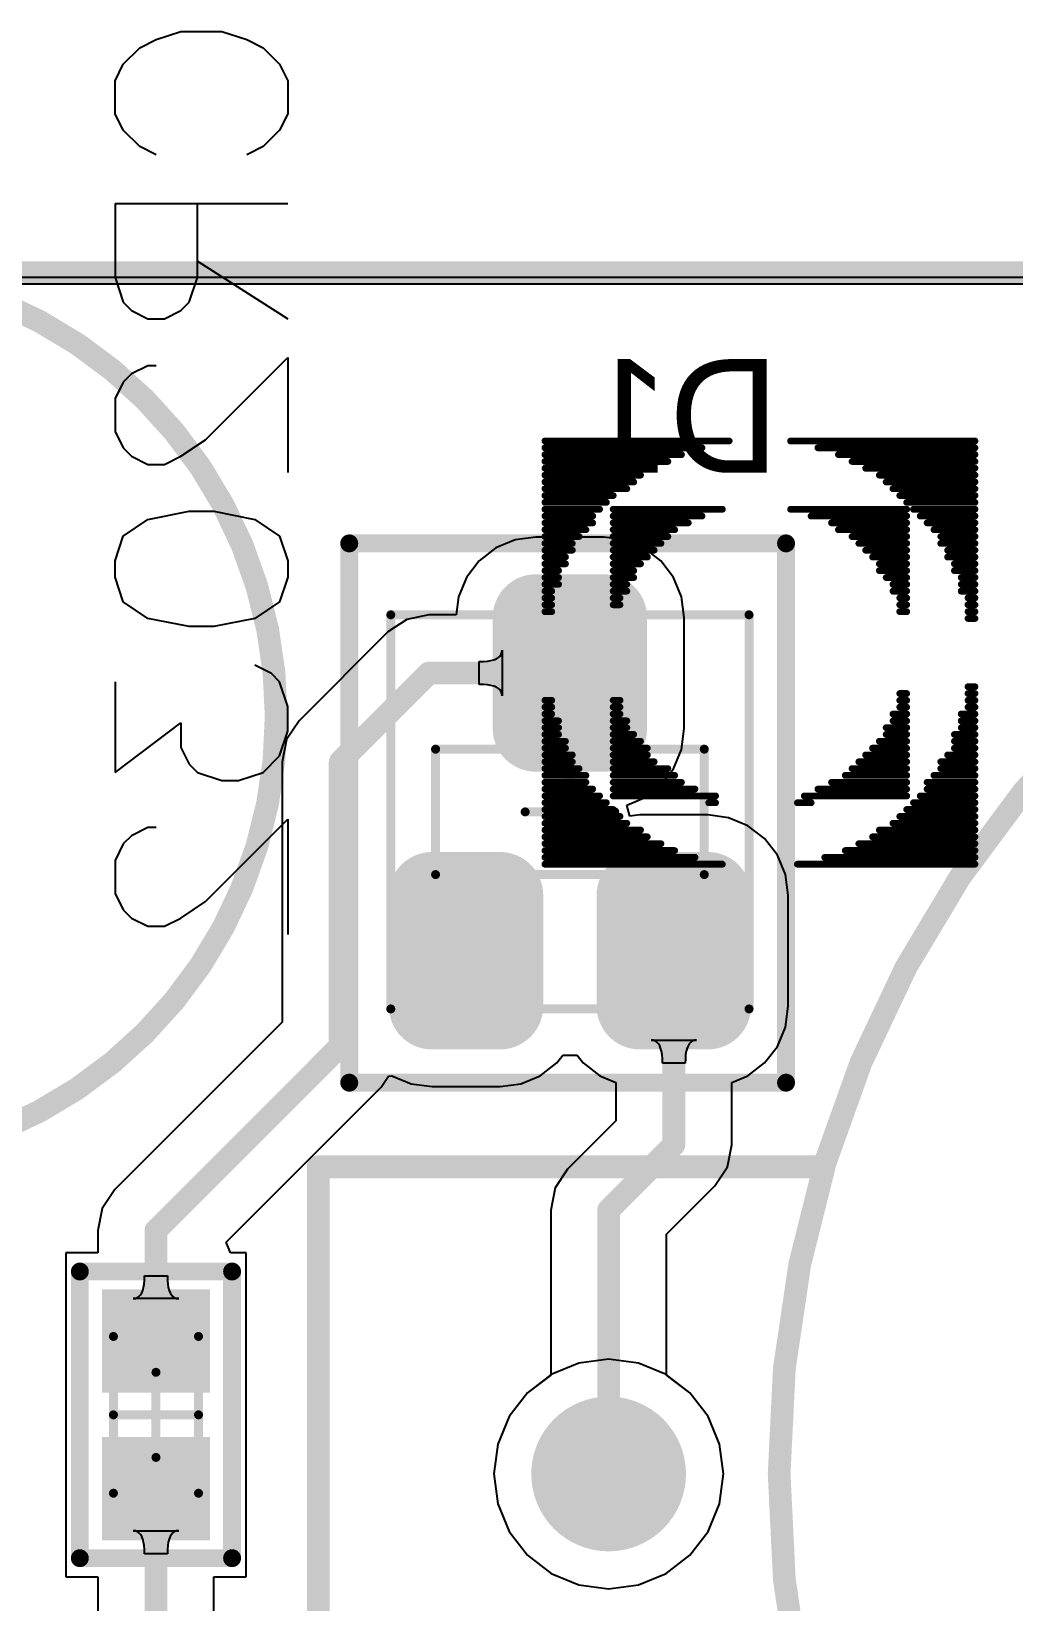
# Model space of a CAD drawing. Extents: x 8 to 204, y 9 to 177.
# Drawn here: x 21.95 to 32.92, y 42.95 to 60.48 of the extents above; entities that cross this region are included whole.
import ezdxf

# ---------------------------------------------------------------- set-up
doc = ezdxf.new("R2010")
doc.units = 0
doc.layers.get('0').update_dxf_attribs({"linetype": 'CONTINUOUS'})
for name, color, linetype in [('BOTTOMLAYER', 5, 'CONTINUOUS'), ('BOTTOMOVERLAY', 54, 'CONTINUOUS'), ('BOTTOMPASTE', 16, 'CONTINUOUS'), ('BOTTOMSOLDER', 6, 'CONTINUOUS'), ('MECHANICAL13', 56, 'CONTINUOUS'), ('MECHANICAL15', 56, 'CONTINUOUS'), ('MECHANICAL3', 76, 'CONTINUOUS'), ('MULTILAYER', 9, 'CONTINUOUS'), ('PADHOLELAYER', 156, 'CONTINUOUS'), ('TOPLAYER', 1, 'CONTINUOUS'), ('TOPOVERLAY', 2, 'CONTINUOUS'), ('TOPSOLDER', 216, 'CONTINUOUS')]:
    doc.layers.add(name, color=color, linetype=linetype)

# ---------------------------------------------------------------- blocks, each defined once
blk = doc.blocks.new('S____________________SB19_')
at = {"layer": 'BOTTOMLAYER', "const_width": 0.762}
blk.add_lwpolyline([(-0.381, 0, 1), (0.381, 0, 1)], format="xyb", close=True, dxfattribs=at)
at = {"layer": 'BOTTOMOVERLAY'}
for p, q in [((6.481, 5.511), (6.297, 5.419)), ((6.849, 5.511), (6.481, 5.511)), ((7.033, 5.419), (6.849, 5.511)), ((8.843, 5.511), (7.832, 5.511)), ((7.832, 5.511), (8.384, 4.776)), ((9.735, 5.419), (10.01, 5.511)), ((10.01, 5.511), (10.194, 5.511)), ((10.194, 5.511), (10.47, 5.419)), ((11.637, 5.511), (11.453, 5.419)), ((12.005, 5.511), (11.637, 5.511)), ((12.188, 5.419), (12.005, 5.511)), ((13.356, 5.511), (13.08, 5.419)), ((14.183, 5.511), (13.356, 5.511)), ((14.183, 5.511), (14.183, 3.581)), ((15.001, 5.419), (15.185, 5.511)), ((15.185, 5.511), (15.552, 5.511)), ((15.552, 5.511), (15.736, 5.419)), ((6.206, 5.328), (6.114, 5.144)), ((6.297, 5.419), (6.206, 5.328)), ((7.125, 5.328), (7.033, 5.419)), ((7.216, 5.144), (7.125, 5.328)), ((9.551, 5.144), (9.735, 5.419)), ((10.47, 5.419), (10.654, 5.144)), ((11.361, 5.328), (11.269, 5.144)), ((11.453, 5.419), (11.361, 5.328)), ((12.28, 5.328), (12.188, 5.419)), ((12.372, 5.144), (12.28, 5.328)), ((12.988, 5.328), (12.896, 5.144)), ((13.08, 5.419), (12.988, 5.328)), ((14.817, 5.236), (15.001, 5.419)), ((15.736, 5.419), (15.92, 5.236)), ((6.114, 5.144), (6.114, 4.96)), ((7.216, 5.052), (7.216, 5.144)), ((9.459, 4.684), (9.551, 5.144)), ((10.654, 5.144), (10.746, 4.684)), ((11.269, 5.144), (11.269, 4.96)), ((12.372, 5.052), (12.372, 5.144)), ((12.896, 5.144), (12.896, 4.96)), ((14.725, 5.052), (14.817, 5.236)), ((15.92, 5.236), (16.012, 5.052)), ((6.114, 4.96), (6.206, 4.776)), ((11.269, 4.96), (11.361, 4.776)), ((12.896, 4.96), (12.988, 4.776)), ((16.012, 5.052), (16.104, 4.776)), ((6.206, 4.776), (6.389, 4.5)), ((8.108, 4.776), (7.924, 4.684)), ((8.384, 4.776), (8.108, 4.776)), ((11.361, 4.776), (11.545, 4.5)), ((12.988, 4.776), (13.08, 4.684)), ((16.104, 4.776), (16.104, 4.317)), ((7.832, 4.592), (7.74, 4.317)), ((7.924, 4.684), (7.832, 4.592)), ((9.459, 4.409), (9.459, 4.684)), ((10.746, 4.684), (10.746, 4.409)), ((13.539, 4.592), (12.896, 3.581)), ((13.08, 4.684), (13.356, 4.592)), ((13.356, 4.592), (14.183, 4.592)), ((6.389, 4.5), (7.308, 3.581)), ((9.551, 3.949), (9.459, 4.409)), ((10.746, 4.409), (10.654, 3.949)), ((11.545, 4.5), (12.464, 3.581)), ((7.74, 4.317), (7.74, 4.133)), ((16.104, 4.317), (16.012, 4.041)), ((7.74, 4.133), (7.832, 3.857)), ((14.817, 3.857), (14.725, 4.041)), ((16.012, 4.041), (15.92, 3.857)), ((7.832, 3.857), (8.016, 3.673)), ((8.935, 3.765), (9.027, 3.949)), ((9.735, 3.673), (9.551, 3.949)), ((10.654, 3.949), (10.47, 3.673)), ((15.001, 3.673), (14.817, 3.857)), ((15.92, 3.857), (15.736, 3.673)), ((8.843, 3.673), (8.935, 3.765)), ((7.308, 3.581), (6.022, 3.581)), ((8.016, 3.673), (8.292, 3.581)), ((8.292, 3.581), (8.567, 3.581)), ((8.567, 3.581), (8.843, 3.673)), ((10.01, 3.581), (9.735, 3.673)), ((10.194, 3.581), (10.01, 3.581)), ((10.47, 3.673), (10.194, 3.581)), ((12.464, 3.581), (11.178, 3.581)), ((15.185, 3.581), (15.001, 3.673)), ((15.552, 3.581), (15.185, 3.581)), ((15.736, 3.673), (15.552, 3.581))]:
    blk.add_line(p, q, dxfattribs=at)
at = {"layer": 'BOTTOMOVERLAY', "const_width": 0.254}
for points in [[(-3.429, 3.241), (0, 3.241)], [(0, 3.241), (3.429, 3.241)], [(3.429, 3.241), (3.429, -2.347)]]:
    blk.add_lwpolyline(points, dxfattribs=at)
at = {"layer": 'BOTTOMOVERLAY'}
for points, const_width in [([(-0.064, 3.241, 1), (0.064, 3.241, 1)], 0.127), ([(-0.064, 3.241, 1), (0.064, 3.241, 1)], 0.127), ([(3.365, 3.241, 1), (3.493, 3.241, 1)], 0.127), ([(3.365, 3.241, 1), (3.493, 3.241, 1)], 0.127), ([(12, -13.904, 1), (-12, -13.904, 1)], 0.254), ([(3.365, -2.347, 1), (3.493, -2.347, 1)], 0.127)]:
    blk.add_lwpolyline(points, format="xyb", close=True, dxfattribs=dict(at, const_width=const_width))
at = {"layer": 'BOTTOMSOLDER', "const_width": 0.864}
blk.add_lwpolyline([(-0.432, 0, 1), (0.432, 0, 1)], format="xyb", close=True, dxfattribs=at)
at = {"layer": 'MULTILAYER', "const_width": 0.762}
blk.add_lwpolyline([(-0.381, 0, 1), (0.381, 0, 1)], format="xyb", close=True, dxfattribs=at)
at = {"layer": 'PADHOLELAYER', "const_width": 0.546}
blk.add_lwpolyline([(-0.273, 0, 1), (0.273, 0, 1)], format="xyb", close=True, dxfattribs=at)
at = {"layer": 'TOPLAYER', "const_width": 0.762}
blk.add_lwpolyline([(-0.381, 0, 1), (0.381, 0, 1)], format="xyb", close=True, dxfattribs=at)
at = {"layer": 'TOPSOLDER', "const_width": 0.864}
blk.add_lwpolyline([(-0.432, 0, 1), (0.432, 0, 1)], format="xyb", close=True, dxfattribs=at)
blk = doc.blocks.new('______3_117')
at = {"layer": 'BOTTOMLAYER', "const_width": 0.762}
blk.add_lwpolyline([(-0.381, 0, 1), (0.381, 0, 1)], format="xyb", close=True, dxfattribs=at)
at = {"layer": 'BOTTOMSOLDER', "const_width": 0.864}
blk.add_lwpolyline([(-0.432, 0, 1), (0.432, 0, 1)], format="xyb", close=True, dxfattribs=at)
at = {"layer": 'MULTILAYER', "const_width": 0.762}
blk.add_lwpolyline([(-0.381, 0, 1), (0.381, 0, 1)], format="xyb", close=True, dxfattribs=at)
at = {"layer": 'PADHOLELAYER', "const_width": 1.5}
blk.add_lwpolyline([(-0.75, 0, 1), (0.75, 0, 1)], format="xyb", close=True, dxfattribs=at)
at = {"layer": 'TOPLAYER', "const_width": 0.762}
blk.add_lwpolyline([(-0.381, 0, 1), (0.381, 0, 1)], format="xyb", close=True, dxfattribs=at)
at = {"layer": 'TOPOVERLAY'}
for points, const_width in [([(5, 0, 1), (-5, 0, 1)], 0.254), ([(-5.064, 0, 1), (-4.937, 0, 1)], 0.127), ([(4.937, 0, 1), (5.064, 0, 1)], 0.127)]:
    blk.add_lwpolyline(points, format="xyb", close=True, dxfattribs=dict(at, const_width=const_width))
at = {"layer": 'TOPSOLDER', "const_width": 0.864}
blk.add_lwpolyline([(-0.432, 0, 1), (0.432, 0, 1)], format="xyb", close=True, dxfattribs=at)
blk = doc.blocks.new('SOT23_3N___BAT54FAIRCHILD_')
at = {"layer": 'BOTTOMLAYER', "const_width": 0.38}
for points in [[(-2.36, 1.54, 1), (-1.98, 1.54, 1)], [(-1.12, 1.54, 1), (-0.74, 1.54, 1)], [(-2.36, 0.78, 1), (-1.98, 0.78, 1)], [(-1.12, 0.78, 1), (-0.74, 0.78, 1)], [(0.74, 0.38, 1), (1.12, 0.38, 1)], [(1.98, 0.38, 1), (2.36, 0.38, 1)], [(0.74, -0.38, 1), (1.12, -0.38, 1)], [(1.98, -0.38, 1), (2.36, -0.38, 1)], [(-2.36, -0.78, 1), (-1.98, -0.78, 1)], [(-1.12, -0.78, 1), (-0.74, -0.78, 1)], [(-2.36, -1.54, 1), (-1.98, -1.54, 1)], [(-1.12, -1.54, 1), (-0.74, -1.54, 1)]]:
    blk.add_lwpolyline(points, format="xyb", close=True, dxfattribs=at)
at = {"layer": 'BOTTOMLAYER'}
for points in [[(-2.17, 1.92), (-2.17, 0.4), (-0.93, 1.92), (-0.93, 0.4)], [(-2.55, 1.54), (-2.55, 0.78), (-0.55, 1.54), (-0.55, 0.78)], [(0.93, 0.76), (0.93, -0.76), (2.17, 0.76), (2.17, -0.76)], [(0.55, 0.38), (0.55, -0.38), (2.55, 0.38), (2.55, -0.38)], [(-2.17, -0.4), (-2.17, -1.92), (-0.93, -0.4), (-0.93, -1.92)], [(-2.55, -0.78), (-2.55, -1.54), (-0.55, -0.78), (-0.55, -1.54)]]:
    blk.add_solid(points, dxfattribs=at)
at = {"layer": 'BOTTOMOVERLAY', "const_width": 0.2}
for points in [[(-3.023, 2.464), (-3.023, -2.413)], [(-3.023, 2.464), (2.997, 2.464)], [(2.997, 2.464), (2.997, -2.413)], [(-3.023, -2.413), (2.997, -2.413)]]:
    blk.add_lwpolyline(points, dxfattribs=at)
at = {"layer": 'BOTTOMOVERLAY', "const_width": 0.1}
for points in [[(-3.073, 2.464, 1), (-2.973, 2.464, 1)], [(-3.073, 2.464, 1), (-2.973, 2.464, 1)], [(2.947, 2.464, 1), (3.047, 2.464, 1)], [(2.947, 2.464, 1), (3.047, 2.464, 1)], [(-3.073, -2.413, 1), (-2.973, -2.413, 1)], [(-3.073, -2.413, 1), (-2.973, -2.413, 1)], [(2.947, -2.413, 1), (3.047, -2.413, 1)], [(2.947, -2.413, 1), (3.047, -2.413, 1)]]:
    blk.add_lwpolyline(points, format="xyb", close=True, dxfattribs=at)
at = {"layer": 'BOTTOMPASTE', "const_width": 0.38}
for points in [[(-2.36, 1.54, 1), (-1.98, 1.54, 1)], [(-1.12, 1.54, 1), (-0.74, 1.54, 1)], [(-2.36, 0.78, 1), (-1.98, 0.78, 1)], [(-1.12, 0.78, 1), (-0.74, 0.78, 1)], [(0.74, 0.38, 1), (1.12, 0.38, 1)], [(1.98, 0.38, 1), (2.36, 0.38, 1)], [(0.74, -0.38, 1), (1.12, -0.38, 1)], [(1.98, -0.38, 1), (2.36, -0.38, 1)], [(-2.36, -0.78, 1), (-1.98, -0.78, 1)], [(-1.12, -0.78, 1), (-0.74, -0.78, 1)], [(-2.36, -1.54, 1), (-1.98, -1.54, 1)], [(-1.12, -1.54, 1), (-0.74, -1.54, 1)]]:
    blk.add_lwpolyline(points, format="xyb", close=True, dxfattribs=at)
at = {"layer": 'BOTTOMPASTE'}
for points in [[(-2.17, 1.92), (-2.17, 0.4), (-0.93, 1.92), (-0.93, 0.4)], [(-2.55, 1.54), (-2.55, 0.78), (-0.55, 1.54), (-0.55, 0.78)], [(0.93, 0.76), (0.93, -0.76), (2.17, 0.76), (2.17, -0.76)], [(0.55, 0.38), (0.55, -0.38), (2.55, 0.38), (2.55, -0.38)], [(-2.17, -0.4), (-2.17, -1.92), (-0.93, -0.4), (-0.93, -1.92)], [(-2.55, -0.78), (-2.55, -1.54), (-0.55, -0.78), (-0.55, -1.54)]]:
    blk.add_solid(points, dxfattribs=at)
at = {"layer": 'BOTTOMSOLDER', "const_width": 0.482}
for points in [[(-2.411, 1.54, 1), (-1.929, 1.54, 1)], [(-1.171, 1.54, 1), (-0.689, 1.54, 1)], [(-2.411, 0.78, 1), (-1.929, 0.78, 1)], [(-1.171, 0.78, 1), (-0.689, 0.78, 1)], [(0.689, 0.38, 1), (1.171, 0.38, 1)], [(1.929, 0.38, 1), (2.411, 0.38, 1)], [(0.689, -0.38, 1), (1.171, -0.38, 1)], [(1.929, -0.38, 1), (2.411, -0.38, 1)], [(-2.411, -0.78, 1), (-1.929, -0.78, 1)], [(-1.171, -0.78, 1), (-0.689, -0.78, 1)], [(-2.411, -1.54, 1), (-1.929, -1.54, 1)], [(-1.171, -1.54, 1), (-0.689, -1.54, 1)]]:
    blk.add_lwpolyline(points, format="xyb", close=True, dxfattribs=at)
at = {"layer": 'BOTTOMSOLDER'}
for points in [[(-2.17, 2.022), (-2.17, 0.298), (-0.93, 2.022), (-0.93, 0.298)], [(-2.652, 1.54), (-2.652, 0.78), (-0.448, 1.54), (-0.448, 0.78)], [(0.93, 0.862), (0.93, -0.862), (2.17, 0.862), (2.17, -0.862)], [(0.448, 0.38), (0.448, -0.38), (2.652, 0.38), (2.652, -0.38)], [(-2.17, -0.298), (-2.17, -2.022), (-0.93, -0.298), (-0.93, -2.022)], [(-2.652, -0.78), (-2.652, -1.54), (-0.448, -0.78), (-0.448, -1.54)]]:
    blk.add_solid(points, dxfattribs=at)
at = {"layer": 'MECHANICAL13', "const_width": 0.1}
for points in [[(-0.7, 1.5), (-0.7, -1.5)], [(-0.7, 1.5), (0.7, 1.5)], [(0.7, 1.5), (0.7, -1.5)], [(-0.7, -1.5), (0.7, -1.5)]]:
    blk.add_lwpolyline(points, dxfattribs=at)
at = {"layer": 'MECHANICAL13', "const_width": 0.05}
for points in [[(-0.725, 1.5, 1), (-0.675, 1.5, 1)], [(-0.725, 1.5, 1), (-0.675, 1.5, 1)], [(0.675, 1.5, 1), (0.725, 1.5, 1)], [(0.675, 1.5, 1), (0.725, 1.5, 1)], [(-0.725, -1.5, 1), (-0.675, -1.5, 1)], [(-0.725, -1.5, 1), (-0.675, -1.5, 1)], [(0.675, -1.5, 1), (0.725, -1.5, 1)], [(0.675, -1.5, 1), (0.725, -1.5, 1)]]:
    blk.add_lwpolyline(points, format="xyb", close=True, dxfattribs=at)
at = {"layer": 'MECHANICAL15', "const_width": 0.1}
for points in [[(-2.2, 2), (-2.2, -2)], [(-2.2, 2), (2.2, 2)], [(2.2, 2), (2.2, -2)], [(0, 0.5), (0, -0.5)], [(-0.5, 0), (0.5, 0)], [(-2.2, -2), (2.2, -2)]]:
    blk.add_lwpolyline(points, dxfattribs=at)
at = {"layer": 'MECHANICAL15', "const_width": 0.05}
for points in [[(-2.225, 2, 1), (-2.175, 2, 1)], [(-2.225, 2, 1), (-2.175, 2, 1)], [(2.175, 2, 1), (2.225, 2, 1)], [(2.175, 2, 1), (2.225, 2, 1)], [(-0.025, 0.5, 1), (0.025, 0.5, 1)], [(-0.525, 0, 1), (-0.475, 0, 1)], [(0.475, 0, 1), (0.525, 0, 1)], [(-0.025, -0.5, 1), (0.025, -0.5, 1)], [(-2.225, -2, 1), (-2.175, -2, 1)], [(-2.225, -2, 1), (-2.175, -2, 1)], [(2.175, -2, 1), (2.225, -2, 1)], [(2.175, -2, 1), (2.225, -2, 1)]]:
    blk.add_lwpolyline(points, format="xyb", close=True, dxfattribs=at)
blk = doc.blocks.new('0603___MONTAGEM_M_QUINA_00')
at = {"layer": 'BOTTOMLAYER'}
for points in [[(-1.3, 0.5), (-1.3, -0.5), (-0.35, 0.5), (-0.35, -0.5)], [(0.35, 0.5), (0.35, -0.5), (1.3, 0.5), (1.3, -0.5)]]:
    blk.add_solid(points, dxfattribs=at)
at = {"layer": 'BOTTOMOVERLAY', "const_width": 0.2}
for points in [[(-1.6, -0.85), (-1.6, 0.85)], [(1.6, 0.85), (-1.6, 0.85)], [(1.6, -0.85), (1.6, 0.85)], [(1.6, -0.85), (-1.6, -0.85)]]:
    blk.add_lwpolyline(points, dxfattribs=at)
at = {"layer": 'BOTTOMOVERLAY', "const_width": 0.1}
for points in [[(-1.65, 0.85, 1), (-1.55, 0.85, 1)], [(-1.65, 0.85, 1), (-1.55, 0.85, 1)], [(1.55, 0.85, 1), (1.65, 0.85, 1)], [(1.55, 0.85, 1), (1.65, 0.85, 1)], [(-1.65, -0.85, 1), (-1.55, -0.85, 1)], [(-1.65, -0.85, 1), (-1.55, -0.85, 1)], [(1.55, -0.85, 1), (1.65, -0.85, 1)], [(1.55, -0.85, 1), (1.65, -0.85, 1)]]:
    blk.add_lwpolyline(points, format="xyb", close=True, dxfattribs=at)
at = {"layer": 'BOTTOMPASTE'}
for points in [[(-1.3, 0.5), (-1.3, -0.5), (-0.35, 0.5), (-0.35, -0.5)], [(0.35, 0.5), (0.35, -0.5), (1.3, 0.5), (1.3, -0.5)]]:
    blk.add_solid(points, dxfattribs=at)
at = {"layer": 'BOTTOMSOLDER'}
for points in [[(-1.402, 0.602), (-1.402, -0.602), (-0.248, 0.602), (-0.248, -0.602)], [(0.248, 0.602), (0.248, -0.602), (1.402, 0.602), (1.402, -0.602)]]:
    blk.add_solid(points, dxfattribs=at)
at = {"layer": 'MECHANICAL13', "const_width": 0.1}
for points in [[(-0.875, -0.475), (-0.875, 0.475)], [(0.875, 0.475), (-0.875, 0.475)], [(0.875, -0.475), (0.875, 0.475)], [(0.875, -0.475), (-0.875, -0.475)]]:
    blk.add_lwpolyline(points, dxfattribs=at)
at = {"layer": 'MECHANICAL13', "const_width": 0.05}
for points in [[(-0.9, 0.475, 1), (-0.85, 0.475, 1)], [(-0.9, 0.475, 1), (-0.85, 0.475, 1)], [(0.85, 0.475, 1), (0.9, 0.475, 1)], [(0.85, 0.475, 1), (0.9, 0.475, 1)], [(-0.9, -0.475, 1), (-0.85, -0.475, 1)], [(-0.9, -0.475, 1), (-0.85, -0.475, 1)], [(0.85, -0.475, 1), (0.9, -0.475, 1)], [(0.85, -0.475, 1), (0.9, -0.475, 1)]]:
    blk.add_lwpolyline(points, format="xyb", close=True, dxfattribs=at)
at = {"layer": 'MECHANICAL15', "const_width": 0.1}
for points in [[(-1.575, -0.85), (-1.575, 0.85)], [(1.575, 0.85), (-1.575, 0.85)], [(1.575, -0.85), (1.575, 0.85)], [(0, -0.475), (0, 0.475)], [(0.475, 0), (-0.475, 0)], [(1.575, -0.85), (-1.575, -0.85)]]:
    blk.add_lwpolyline(points, dxfattribs=at)
at = {"layer": 'MECHANICAL15', "const_width": 0.05}
for points in [[(-1.6, 0.85, 1), (-1.55, 0.85, 1)], [(-1.6, 0.85, 1), (-1.55, 0.85, 1)], [(1.55, 0.85, 1), (1.6, 0.85, 1)], [(1.55, 0.85, 1), (1.6, 0.85, 1)], [(-0.025, 0.475, 1), (0.025, 0.475, 1)], [(-0.5, 0, 1), (-0.45, 0, 1)], [(0.45, 0, 1), (0.5, 0, 1)], [(-0.025, -0.475, 1), (0.025, -0.475, 1)], [(-1.6, -0.85, 1), (-1.55, -0.85, 1)], [(-1.6, -0.85, 1), (-1.55, -0.85, 1)], [(1.55, -0.85, 1), (1.6, -0.85, 1)], [(1.55, -0.85, 1), (1.6, -0.85, 1)]]:
    blk.add_lwpolyline(points, format="xyb", close=True, dxfattribs=at)

msp = doc.modelspace()

# ---------------------------------------------------------------- linework, layer by layer
at = {"layer": 'BOTTOMLAYER'}
for p, q in [((14.605, 57.658), (190.373, 57.658)), ((27.138, 54.711), (26.952, 54.569)), ((27.354, 54.8), (27.138, 54.711)), ((27.585, 54.831), (27.354, 54.8)), ((28.345, 54.831), (27.585, 54.831)), ((28.577, 54.8), (28.345, 54.831)), ((28.793, 54.711), (28.577, 54.8)), ((28.979, 54.569), (28.793, 54.711)), ((26.952, 54.569), (26.81, 54.383)), ((29.121, 54.383), (28.979, 54.569)), ((26.81, 54.383), (26.72, 54.167)), ((29.211, 54.167), (29.121, 54.383)), ((26.72, 54.167), (26.693, 53.963)), ((29.241, 53.935), (29.211, 54.167)), ((26.143, 53.913), (25.933, 53.773)), ((26.391, 53.963), (26.143, 53.913)), ((26.693, 53.963), (26.391, 53.963)), ((29.241, 52.695), (29.241, 53.935)), ((25.933, 53.773), (24.942, 52.782)), ((27.082, 53.454), (27.116, 53.463)), ((27.116, 53.463), (27.144, 53.474)), ((27.144, 53.474), (27.167, 53.488)), ((27.167, 53.488), (27.185, 53.504)), ((27.185, 53.504), (27.198, 53.523)), ((27.198, 53.523), (27.206, 53.545)), ((27.206, 53.545), (27.208, 53.569)), ((27.208, 53.569), (27.208, 53.061)), ((26.951, 53.442), (27, 53.443)), ((26.951, 53.188), (26.951, 53.442)), ((27, 53.443), (27.044, 53.447)), ((27.044, 53.447), (27.082, 53.454)), ((27, 53.187), (26.951, 53.188)), ((27.044, 53.183), (27, 53.187)), ((27.082, 53.177), (27.044, 53.183)), ((27.116, 53.168), (27.082, 53.177)), ((27.144, 53.156), (27.116, 53.168)), ((27.167, 53.142), (27.144, 53.156)), ((27.185, 53.126), (27.167, 53.142)), ((27.198, 53.107), (27.185, 53.126)), ((27.206, 53.085), (27.198, 53.107)), ((27.208, 53.061), (27.206, 53.085)), ((24.942, 52.782), (24.802, 52.572)), ((29.211, 52.463), (29.241, 52.695)), ((24.802, 52.572), (24.753, 52.324)), ((29.121, 52.247), (29.211, 52.463)), ((24.753, 52.324), (24.753, 49.417)), ((28.979, 52.062), (29.121, 52.247)), ((28.793, 51.92), (28.979, 52.062)), ((28.601, 51.84), (28.793, 51.92)), ((28.634, 51.716), (28.601, 51.84)), ((28.745, 51.731), (28.634, 51.716)), ((29.505, 51.731), (28.745, 51.731)), ((29.737, 51.7), (29.505, 51.731)), ((29.953, 51.611), (29.737, 51.7)), ((30.139, 51.469), (29.953, 51.611)), ((30.281, 51.283), (30.139, 51.469)), ((30.371, 51.067), (30.281, 51.283)), ((30.401, 50.835), (30.371, 51.067)), ((30.401, 49.595), (30.401, 50.835)), ((30.371, 49.363), (30.401, 49.595)), ((24.753, 49.417), (22.885, 47.549)), ((30.281, 49.147), (30.371, 49.363)), ((28.896, 49.215), (28.871, 49.218)), ((28.871, 49.218), (29.379, 49.218)), ((28.917, 49.208), (28.896, 49.215)), ((28.936, 49.195), (28.917, 49.208)), ((28.953, 49.177), (28.936, 49.195)), ((28.967, 49.154), (28.953, 49.177)), ((28.978, 49.126), (28.967, 49.154)), ((28.987, 49.092), (28.978, 49.126)), ((28.993, 49.054), (28.987, 49.092)), ((29.264, 49.092), (29.257, 49.054)), ((29.273, 49.126), (29.264, 49.092)), ((29.284, 49.154), (29.273, 49.126)), ((29.298, 49.177), (29.284, 49.154)), ((29.315, 49.195), (29.298, 49.177)), ((29.334, 49.208), (29.315, 49.195)), ((29.355, 49.215), (29.334, 49.208)), ((29.379, 49.218), (29.355, 49.215)), ((30.139, 48.962), (30.281, 49.147)), ((27.633, 48.82), (27.819, 48.962)), ((27.819, 48.962), (27.885, 49.049)), ((27.885, 49.049), (28.045, 49.049)), ((28.045, 49.049), (28.112, 48.962)), ((28.112, 48.962), (28.298, 48.82)), ((28.997, 49.01), (28.993, 49.054)), ((28.998, 48.961), (28.997, 49.01)), ((29.252, 48.961), (28.998, 48.961)), ((29.254, 49.01), (29.252, 48.961)), ((29.257, 49.054), (29.254, 49.01)), ((29.953, 48.82), (30.139, 48.962)), ((25.858, 48.691), (25.939, 48.813)), ((25.939, 48.813), (25.978, 48.82)), ((25.978, 48.82), (26.194, 48.73)), ((26.194, 48.73), (26.425, 48.7)), ((27.185, 48.7), (27.417, 48.73)), ((27.417, 48.73), (27.633, 48.82)), ((28.298, 48.82), (28.478, 48.745)), ((28.478, 48.745), (28.478, 48.317)), ((29.773, 48.745), (29.953, 48.82)), ((29.773, 48.048), (29.773, 48.745)), ((24.126, 46.96), (25.858, 48.691)), ((26.425, 48.7), (27.185, 48.7)), ((28.478, 48.317), (27.939, 47.778)), ((29.724, 47.801), (29.773, 48.048)), ((27.939, 47.778), (27.799, 47.568)), ((29.583, 47.591), (29.724, 47.801)), ((22.885, 47.549), (22.744, 47.339)), ((27.799, 47.568), (27.75, 47.32)), ((29.045, 47.052), (29.583, 47.591)), ((22.744, 47.339), (22.695, 47.092)), ((27.75, 47.32), (27.75, 45.478)), ((22.695, 47.092), (22.695, 46.842)), ((29.045, 45.478), (29.045, 47.052)), ((22.695, 46.842), (22.335, 46.842)), ((22.335, 46.842), (22.335, 44.876)), ((24.175, 46.842), (24.126, 46.96)), ((24.351, 46.842), (24.175, 46.842)), ((24.351, 44.876), (24.351, 46.842)), ((23.195, 46.423), (23.204, 46.456)), ((23.204, 46.456), (23.211, 46.494)), ((23.211, 46.494), (23.214, 46.537)), ((23.214, 46.537), (23.216, 46.585)), ((23.216, 46.585), (23.47, 46.585)), ((23.47, 46.585), (23.471, 46.537)), ((23.471, 46.537), (23.475, 46.494)), ((23.475, 46.494), (23.481, 46.456)), ((23.481, 46.456), (23.49, 46.423)), ((23.089, 46.331), (23.113, 46.334)), ((23.597, 46.331), (23.089, 46.331)), ((23.113, 46.334), (23.134, 46.341)), ((23.134, 46.341), (23.153, 46.354)), ((23.153, 46.354), (23.17, 46.372)), ((23.17, 46.372), (23.184, 46.395)), ((23.184, 46.395), (23.195, 46.423)), ((23.49, 46.423), (23.501, 46.395)), ((23.501, 46.395), (23.515, 46.372)), ((23.515, 46.372), (23.532, 46.354)), ((23.532, 46.354), (23.551, 46.341)), ((23.551, 46.341), (23.572, 46.334)), ((23.572, 46.334), (23.597, 46.331)), ((27.75, 45.478), (27.491, 45.28)), ((29.303, 45.28), (29.045, 45.478)), ((27.491, 45.28), (27.288, 45.014)), ((29.507, 45.014), (29.303, 45.28)), ((22.335, 44.876), (22.335, 43.226)), ((24.351, 43.226), (24.351, 44.876)), ((27.288, 45.014), (27.16, 44.705)), ((29.635, 44.705), (29.507, 45.014)), ((27.16, 44.705), (27.116, 44.374)), ((29.678, 44.374), (29.635, 44.705)), ((27.116, 44.374), (27.16, 44.042)), ((29.635, 44.042), (29.678, 44.374)), ((27.16, 44.042), (27.288, 43.733)), ((29.507, 43.733), (29.635, 44.042)), ((23.113, 43.738), (23.089, 43.74)), ((23.089, 43.74), (23.597, 43.74)), ((23.134, 43.73), (23.113, 43.738)), ((23.153, 43.717), (23.134, 43.73)), ((23.17, 43.699), (23.153, 43.717)), ((23.184, 43.676), (23.17, 43.699)), ((23.195, 43.648), (23.184, 43.676)), ((23.204, 43.614), (23.195, 43.648)), ((23.49, 43.648), (23.481, 43.614)), ((23.501, 43.676), (23.49, 43.648)), ((23.515, 43.699), (23.501, 43.676)), ((23.532, 43.717), (23.515, 43.699)), ((23.551, 43.73), (23.532, 43.717)), ((23.572, 43.738), (23.551, 43.73)), ((23.597, 43.74), (23.572, 43.738)), ((27.288, 43.733), (27.491, 43.468)), ((29.303, 43.468), (29.507, 43.733)), ((23.211, 43.576), (23.204, 43.614)), ((23.214, 43.532), (23.211, 43.576)), ((23.216, 43.483), (23.214, 43.532)), ((23.47, 43.483), (23.216, 43.483)), ((23.471, 43.532), (23.47, 43.483)), ((23.475, 43.576), (23.471, 43.532)), ((23.481, 43.614), (23.475, 43.576)), ((27.491, 43.468), (27.757, 43.264)), ((29.038, 43.264), (29.303, 43.468)), ((22.335, 43.226), (22.695, 43.226)), ((22.695, 43.226), (22.695, 40.196)), ((23.99, 40.585), (23.99, 43.226)), ((23.99, 43.226), (24.351, 43.226)), ((27.757, 43.264), (28.066, 43.136)), ((28.066, 43.136), (28.397, 43.093)), ((28.397, 43.093), (28.729, 43.136)), ((28.729, 43.136), (29.038, 43.264))]:
    msp.add_line(p, q, dxfattribs=at)
at = {"layer": 'BOTTOMLAYER', "const_width": 0.254}
for points in [[(25.4, 52.324), (26.391, 53.315)], [(26.391, 53.315), (27.965, 53.315)], [(25.4, 49.149), (25.4, 52.324)], [(29.125, 48.048), (29.125, 50.215)], [(23.343, 47.092), (25.4, 49.149)], [(28.397, 47.32), (29.125, 48.048)], [(28.397, 44.374), (28.397, 47.32)], [(23.343, 45.859), (23.343, 47.092)], [(23.343, 40.196), (23.343, 44.209)]]:
    msp.add_lwpolyline(points, dxfattribs=at)
at = {"layer": 'BOTTOMLAYER', "const_width": 0.127}
for points in [[(26.328, 53.315, 1), (26.455, 53.315, 1)], [(26.328, 53.315, 1), (26.455, 53.315, 1)], [(27.902, 53.315, 1), (28.029, 53.315, 1)], [(25.337, 52.324, 1), (25.463, 52.324, 1)], [(25.337, 52.324, 1), (25.463, 52.324, 1)], [(29.062, 50.215, 1), (29.189, 50.215, 1)], [(25.337, 49.149, 1), (25.463, 49.149, 1)], [(25.337, 49.149, 1), (25.463, 49.149, 1)], [(29.062, 48.048, 1), (29.189, 48.048, 1)], [(29.062, 48.048, 1), (29.189, 48.048, 1)], [(28.334, 47.32, 1), (28.461, 47.32, 1)], [(28.334, 47.32, 1), (28.461, 47.32, 1)], [(23.279, 47.092, 1), (23.406, 47.092, 1)], [(23.279, 47.092, 1), (23.406, 47.092, 1)], [(23.279, 45.859, 1), (23.406, 45.859, 1)], [(28.334, 44.374, 1), (28.461, 44.374, 1)], [(23.279, 44.209, 1), (23.406, 44.209, 1)]]:
    msp.add_lwpolyline(points, format="xyb", close=True, dxfattribs=at)
at = {"layer": 'MECHANICAL3', "const_width": 0.254}
msp.add_lwpolyline([(14.605, 57.785), (190.5, 57.785)], dxfattribs=at)
at = {"layer": 'TOPLAYER'}
for p, q in [((14.681, 57.734), (190.373, 57.734)), ((28.066, 45.611), (27.757, 45.483)), ((28.397, 45.655), (28.066, 45.611)), ((28.729, 45.611), (28.397, 45.655)), ((29.038, 45.483), (28.729, 45.611)), ((27.757, 45.483), (27.491, 45.28)), ((29.303, 45.28), (29.038, 45.483)), ((27.491, 45.28), (27.288, 45.014)), ((29.507, 45.014), (29.303, 45.28)), ((27.288, 45.014), (27.16, 44.705)), ((29.635, 44.705), (29.507, 45.014)), ((27.16, 44.705), (27.116, 44.374)), ((29.678, 44.374), (29.635, 44.705)), ((27.116, 44.374), (27.16, 44.042)), ((29.635, 44.042), (29.678, 44.374)), ((27.16, 44.042), (27.288, 43.733)), ((29.507, 43.733), (29.635, 44.042)), ((27.288, 43.733), (27.491, 43.468)), ((29.303, 43.468), (29.507, 43.733)), ((27.491, 43.468), (27.757, 43.264)), ((29.038, 43.264), (29.303, 43.468)), ((27.757, 43.264), (28.066, 43.136)), ((28.066, 43.136), (28.397, 43.093)), ((28.397, 43.093), (28.729, 43.136)), ((28.729, 43.136), (29.038, 43.264))]:
    msp.add_line(p, q, dxfattribs=at)
at = {"layer": 'TOPOVERLAY', "const_width": 0.0762}
for points in [[(27.686, 55.905), (29.743, 55.905)], [(30.429, 55.905), (32.487, 55.905)], [(27.686, 55.829), (29.439, 55.829)], [(27.686, 55.753), (29.21, 55.753)], [(30.734, 55.829), (32.487, 55.829)], [(30.963, 55.753), (32.487, 55.753)], [(27.686, 55.677), (29.058, 55.677)], [(27.686, 55.601), (28.905, 55.601)], [(31.115, 55.677), (32.487, 55.677)], [(31.267, 55.601), (32.487, 55.601)], [(27.686, 55.524), (28.753, 55.524)], [(27.686, 55.448), (28.677, 55.448)], [(27.686, 55.372), (28.6, 55.372)], [(31.42, 55.524), (32.487, 55.524)], [(31.496, 55.448), (32.487, 55.448)], [(31.572, 55.372), (32.487, 55.372)], [(27.686, 55.296), (28.448, 55.296)], [(27.686, 55.22), (28.372, 55.22)], [(31.648, 55.296), (32.487, 55.296)], [(31.725, 55.22), (32.487, 55.22)], [(27.686, 55.143), (28.296, 55.143)], [(27.686, 55.067), (28.219, 55.067)], [(28.448, 55.143), (29.667, 55.143)], [(28.448, 55.067), (29.439, 55.067)], [(30.429, 55.143), (31.725, 55.143)], [(30.658, 55.067), (31.725, 55.067)], [(31.801, 55.143), (32.487, 55.143)], [(31.877, 55.067), (32.487, 55.067)], [(27.686, 54.991), (28.219, 54.991)], [(27.686, 54.915), (28.143, 54.915)], [(27.686, 54.839), (28.067, 54.839)], [(28.448, 54.991), (29.286, 54.991)], [(28.448, 54.915), (29.134, 54.915)], [(28.448, 54.839), (29.058, 54.839)], [(30.886, 54.991), (31.725, 54.991)], [(30.963, 54.915), (31.725, 54.915)], [(31.115, 54.839), (31.725, 54.839)], [(31.953, 54.991), (32.487, 54.991)], [(32.029, 54.915), (32.487, 54.915)], [(32.106, 54.839), (32.487, 54.839)], [(27.686, 54.762), (27.991, 54.762)], [(27.686, 54.686), (27.991, 54.686)], [(28.448, 54.762), (28.981, 54.762)], [(28.448, 54.686), (28.905, 54.686)], [(31.191, 54.762), (31.725, 54.762)], [(31.267, 54.686), (31.725, 54.686)], [(32.106, 54.762), (32.487, 54.762)], [(32.182, 54.686), (32.487, 54.686)], [(27.686, 54.61), (27.915, 54.61)], [(27.686, 54.534), (27.915, 54.534)], [(28.448, 54.61), (28.829, 54.61)], [(28.448, 54.534), (28.753, 54.534)], [(31.344, 54.61), (31.725, 54.61)], [(31.42, 54.534), (31.725, 54.534)], [(32.182, 54.61), (32.487, 54.61)], [(32.258, 54.534), (32.487, 54.534)], [(27.686, 54.458), (27.838, 54.458)], [(27.686, 54.381), (27.838, 54.381)], [(27.686, 54.305), (27.838, 54.305)], [(28.448, 54.458), (28.677, 54.458)], [(28.448, 54.381), (28.677, 54.381)], [(28.448, 54.305), (28.6, 54.305)], [(31.42, 54.458), (31.725, 54.458)], [(31.496, 54.381), (31.725, 54.381)], [(31.572, 54.305), (31.725, 54.305)], [(32.258, 54.458), (32.487, 54.458)], [(32.334, 54.381), (32.487, 54.381)], [(32.334, 54.305), (32.487, 54.305)], [(27.686, 54.229), (27.762, 54.229)], [(27.686, 54.153), (27.762, 54.153)], [(28.448, 54.229), (28.6, 54.229)], [(28.448, 54.153), (28.524, 54.153)], [(31.572, 54.229), (31.725, 54.229)], [(31.648, 54.153), (31.725, 54.153)], [(32.334, 54.229), (32.487, 54.229)], [(32.41, 54.153), (32.487, 54.153)], [(27.686, 54.077), (27.762, 54.077)], [(27.686, 54), (27.762, 54)], [(28.448, 54.077), (28.524, 54.077)], [(31.648, 54.077), (31.725, 54.077)], [(31.648, 54), (31.725, 54)], [(32.41, 54.077), (32.487, 54.077)], [(32.41, 54), (32.487, 54)], [(32.41, 53.924), (32.487, 53.924)], [(31.648, 53.086), (31.725, 53.086)], [(32.41, 53.162), (32.487, 53.162)], [(32.41, 53.086), (32.487, 53.086)], [(27.686, 53.01), (27.762, 53.01)], [(27.686, 52.934), (27.762, 52.934)], [(28.448, 53.01), (28.524, 53.01)], [(28.448, 52.934), (28.524, 52.934)], [(31.648, 53.01), (31.725, 53.01)], [(31.648, 52.934), (31.725, 52.934)], [(32.41, 53.01), (32.487, 53.01)], [(32.41, 52.934), (32.487, 52.934)], [(27.686, 52.857), (27.762, 52.857)], [(27.686, 52.781), (27.838, 52.781)], [(28.448, 52.857), (28.524, 52.857)], [(28.448, 52.781), (28.6, 52.781)], [(31.572, 52.857), (31.725, 52.857)], [(31.572, 52.781), (31.725, 52.781)], [(32.334, 52.857), (32.487, 52.857)], [(32.334, 52.781), (32.487, 52.781)], [(27.686, 52.705), (27.838, 52.705)], [(27.686, 52.629), (27.838, 52.629)], [(27.686, 52.553), (27.915, 52.553)], [(28.448, 52.705), (28.6, 52.705)], [(28.448, 52.629), (28.677, 52.629)], [(28.448, 52.553), (28.753, 52.553)], [(31.42, 52.553), (31.725, 52.553)], [(31.496, 52.705), (31.725, 52.705)], [(31.496, 52.629), (31.725, 52.629)], [(32.258, 52.629), (32.487, 52.629)], [(32.258, 52.553), (32.487, 52.553)], [(32.334, 52.705), (32.487, 52.705)], [(27.686, 52.476), (27.915, 52.476)], [(27.686, 52.4), (27.991, 52.4)], [(28.448, 52.476), (28.829, 52.476)], [(28.448, 52.4), (28.829, 52.4)], [(31.267, 52.4), (31.725, 52.4)], [(31.344, 52.476), (31.725, 52.476)], [(32.182, 52.4), (32.487, 52.4)], [(32.258, 52.476), (32.487, 52.476)], [(27.686, 52.324), (27.991, 52.324)], [(27.686, 52.248), (28.067, 52.248)], [(28.448, 52.324), (28.905, 52.324)], [(28.448, 52.248), (29.058, 52.248)], [(31.115, 52.248), (31.725, 52.248)], [(31.191, 52.324), (31.725, 52.324)], [(32.106, 52.324), (32.487, 52.324)], [(32.106, 52.248), (32.487, 52.248)], [(27.686, 52.172), (28.143, 52.172)], [(27.686, 52.095), (28.143, 52.095)], [(28.448, 52.172), (29.134, 52.172)], [(28.448, 52.095), (29.21, 52.095)], [(30.886, 52.095), (31.725, 52.095)], [(31.039, 52.172), (31.725, 52.172)], [(31.953, 52.095), (32.487, 52.095)], [(32.029, 52.172), (32.487, 52.172)], [(27.686, 52.019), (28.219, 52.019)], [(27.686, 51.943), (28.296, 51.943)], [(27.686, 51.867), (28.372, 51.867)], [(28.448, 52.019), (29.362, 52.019)], [(28.448, 51.943), (29.591, 51.943)], [(29.515, 51.867), (29.591, 51.867)], [(30.505, 51.867), (30.658, 51.867)], [(30.582, 51.943), (31.725, 51.943)], [(30.734, 52.019), (31.725, 52.019)], [(31.801, 51.867), (32.487, 51.867)], [(31.877, 51.943), (32.487, 51.943)], [(31.953, 52.019), (32.487, 52.019)], [(27.686, 51.791), (28.448, 51.791)], [(27.686, 51.714), (28.524, 51.714)], [(31.648, 51.714), (32.487, 51.714)], [(31.725, 51.791), (32.487, 51.791)], [(27.686, 51.638), (28.6, 51.638)], [(27.686, 51.562), (28.753, 51.562)], [(31.42, 51.562), (32.487, 51.562)], [(31.572, 51.638), (32.487, 51.638)], [(27.686, 51.486), (28.829, 51.486)], [(27.686, 51.41), (28.981, 51.41)], [(27.686, 51.333), (29.134, 51.333)], [(31.039, 51.333), (32.487, 51.333)], [(31.191, 51.41), (32.487, 51.41)], [(31.344, 51.486), (32.487, 51.486)], [(27.686, 51.257), (29.362, 51.257)], [(27.686, 51.181), (29.667, 51.181)], [(30.505, 51.181), (32.487, 51.181)], [(30.81, 51.257), (32.487, 51.257)]]:
    msp.add_lwpolyline(points, dxfattribs=at)
at = {"layer": 'TOPOVERLAY', "const_width": 0.0381}
for points in [[(27.667, 55.905, 1), (27.705, 55.905, 1)], [(29.724, 55.905, 1), (29.762, 55.905, 1)], [(30.41, 55.905, 1), (30.448, 55.905, 1)], [(32.468, 55.905, 1), (32.506, 55.905, 1)], [(27.667, 55.829, 1), (27.705, 55.829, 1)], [(27.667, 55.753, 1), (27.705, 55.753, 1)], [(29.191, 55.753, 1), (29.229, 55.753, 1)], [(29.42, 55.829, 1), (29.458, 55.829, 1)], [(30.715, 55.829, 1), (30.753, 55.829, 1)], [(30.944, 55.753, 1), (30.982, 55.753, 1)], [(32.468, 55.829, 1), (32.506, 55.829, 1)], [(32.468, 55.753, 1), (32.506, 55.753, 1)], [(27.667, 55.677, 1), (27.705, 55.677, 1)], [(27.667, 55.601, 1), (27.705, 55.601, 1)], [(28.886, 55.601, 1), (28.924, 55.601, 1)], [(29.039, 55.677, 1), (29.077, 55.677, 1)], [(31.096, 55.677, 1), (31.134, 55.677, 1)], [(31.248, 55.601, 1), (31.286, 55.601, 1)], [(32.468, 55.677, 1), (32.506, 55.677, 1)], [(32.468, 55.601, 1), (32.506, 55.601, 1)], [(27.667, 55.524, 1), (27.705, 55.524, 1)], [(27.667, 55.448, 1), (27.705, 55.448, 1)], [(27.667, 55.372, 1), (27.705, 55.372, 1)], [(28.581, 55.372, 1), (28.619, 55.372, 1)], [(28.658, 55.448, 1), (28.696, 55.448, 1)], [(28.734, 55.524, 1), (28.772, 55.524, 1)], [(31.401, 55.524, 1), (31.439, 55.524, 1)], [(31.477, 55.448, 1), (31.515, 55.448, 1)], [(31.553, 55.372, 1), (31.591, 55.372, 1)], [(32.468, 55.524, 1), (32.506, 55.524, 1)], [(32.468, 55.448, 1), (32.506, 55.448, 1)], [(32.468, 55.372, 1), (32.506, 55.372, 1)], [(27.667, 55.296, 1), (27.705, 55.296, 1)], [(27.667, 55.22, 1), (27.705, 55.22, 1)], [(28.353, 55.22, 1), (28.391, 55.22, 1)], [(28.429, 55.296, 1), (28.467, 55.296, 1)], [(31.629, 55.296, 1), (31.667, 55.296, 1)], [(31.706, 55.22, 1), (31.744, 55.22, 1)], [(32.468, 55.296, 1), (32.506, 55.296, 1)], [(32.468, 55.22, 1), (32.506, 55.22, 1)], [(27.667, 55.143, 1), (27.705, 55.143, 1)], [(27.667, 55.067, 1), (27.705, 55.067, 1)], [(28.2, 55.067, 1), (28.238, 55.067, 1)], [(28.277, 55.143, 1), (28.315, 55.143, 1)], [(28.429, 55.143, 1), (28.467, 55.143, 1)], [(28.429, 55.067, 1), (28.467, 55.067, 1)], [(29.42, 55.067, 1), (29.458, 55.067, 1)], [(29.648, 55.143, 1), (29.686, 55.143, 1)], [(30.41, 55.143, 1), (30.448, 55.143, 1)], [(30.639, 55.067, 1), (30.677, 55.067, 1)], [(31.706, 55.143, 1), (31.744, 55.143, 1)], [(31.706, 55.067, 1), (31.744, 55.067, 1)], [(31.782, 55.143, 1), (31.82, 55.143, 1)], [(31.858, 55.067, 1), (31.896, 55.067, 1)], [(32.468, 55.143, 1), (32.506, 55.143, 1)], [(32.468, 55.067, 1), (32.506, 55.067, 1)], [(27.667, 54.991, 1), (27.705, 54.991, 1)], [(27.667, 54.915, 1), (27.705, 54.915, 1)], [(27.667, 54.839, 1), (27.705, 54.839, 1)], [(28.048, 54.839, 1), (28.086, 54.839, 1)], [(28.124, 54.915, 1), (28.162, 54.915, 1)], [(28.2, 54.991, 1), (28.238, 54.991, 1)], [(28.429, 54.991, 1), (28.467, 54.991, 1)], [(28.429, 54.915, 1), (28.467, 54.915, 1)], [(28.429, 54.839, 1), (28.467, 54.839, 1)], [(29.039, 54.839, 1), (29.077, 54.839, 1)], [(29.115, 54.915, 1), (29.153, 54.915, 1)], [(29.267, 54.991, 1), (29.305, 54.991, 1)], [(30.867, 54.991, 1), (30.905, 54.991, 1)], [(30.944, 54.915, 1), (30.982, 54.915, 1)], [(31.096, 54.839, 1), (31.134, 54.839, 1)], [(31.706, 54.991, 1), (31.744, 54.991, 1)], [(31.706, 54.915, 1), (31.744, 54.915, 1)], [(31.706, 54.839, 1), (31.744, 54.839, 1)], [(31.934, 54.991, 1), (31.972, 54.991, 1)], [(32.01, 54.915, 1), (32.048, 54.915, 1)], [(32.087, 54.839, 1), (32.125, 54.839, 1)], [(32.468, 54.991, 1), (32.506, 54.991, 1)], [(32.468, 54.915, 1), (32.506, 54.915, 1)], [(32.468, 54.839, 1), (32.506, 54.839, 1)], [(27.667, 54.762, 1), (27.705, 54.762, 1)], [(27.667, 54.686, 1), (27.705, 54.686, 1)], [(27.972, 54.762, 1), (28.01, 54.762, 1)], [(27.972, 54.686, 1), (28.01, 54.686, 1)], [(28.429, 54.762, 1), (28.467, 54.762, 1)], [(28.429, 54.686, 1), (28.467, 54.686, 1)], [(28.886, 54.686, 1), (28.924, 54.686, 1)], [(28.962, 54.762, 1), (29, 54.762, 1)], [(31.172, 54.762, 1), (31.21, 54.762, 1)], [(31.248, 54.686, 1), (31.286, 54.686, 1)], [(31.706, 54.762, 1), (31.744, 54.762, 1)], [(31.706, 54.686, 1), (31.744, 54.686, 1)], [(32.087, 54.762, 1), (32.125, 54.762, 1)], [(32.163, 54.686, 1), (32.201, 54.686, 1)], [(32.468, 54.762, 1), (32.506, 54.762, 1)], [(32.468, 54.686, 1), (32.506, 54.686, 1)], [(27.667, 54.61, 1), (27.705, 54.61, 1)], [(27.667, 54.534, 1), (27.705, 54.534, 1)], [(27.896, 54.61, 1), (27.934, 54.61, 1)], [(27.896, 54.534, 1), (27.934, 54.534, 1)], [(28.429, 54.61, 1), (28.467, 54.61, 1)], [(28.429, 54.534, 1), (28.467, 54.534, 1)], [(28.734, 54.534, 1), (28.772, 54.534, 1)], [(28.81, 54.61, 1), (28.848, 54.61, 1)], [(31.325, 54.61, 1), (31.363, 54.61, 1)], [(31.401, 54.534, 1), (31.439, 54.534, 1)], [(31.706, 54.61, 1), (31.744, 54.61, 1)], [(31.706, 54.534, 1), (31.744, 54.534, 1)], [(32.163, 54.61, 1), (32.201, 54.61, 1)], [(32.239, 54.534, 1), (32.277, 54.534, 1)], [(32.468, 54.61, 1), (32.506, 54.61, 1)], [(32.468, 54.534, 1), (32.506, 54.534, 1)], [(27.667, 54.458, 1), (27.705, 54.458, 1)], [(27.667, 54.381, 1), (27.705, 54.381, 1)], [(27.667, 54.305, 1), (27.705, 54.305, 1)], [(27.819, 54.458, 1), (27.857, 54.458, 1)], [(27.819, 54.381, 1), (27.857, 54.381, 1)], [(27.819, 54.305, 1), (27.857, 54.305, 1)], [(28.429, 54.458, 1), (28.467, 54.458, 1)], [(28.429, 54.381, 1), (28.467, 54.381, 1)], [(28.429, 54.305, 1), (28.467, 54.305, 1)], [(28.581, 54.305, 1), (28.619, 54.305, 1)], [(28.658, 54.458, 1), (28.696, 54.458, 1)], [(28.658, 54.381, 1), (28.696, 54.381, 1)], [(31.401, 54.458, 1), (31.439, 54.458, 1)], [(31.477, 54.381, 1), (31.515, 54.381, 1)], [(31.553, 54.305, 1), (31.591, 54.305, 1)], [(31.706, 54.458, 1), (31.744, 54.458, 1)], [(31.706, 54.381, 1), (31.744, 54.381, 1)], [(31.706, 54.305, 1), (31.744, 54.305, 1)], [(32.239, 54.458, 1), (32.277, 54.458, 1)], [(32.315, 54.381, 1), (32.353, 54.381, 1)], [(32.315, 54.305, 1), (32.353, 54.305, 1)], [(32.468, 54.458, 1), (32.506, 54.458, 1)], [(32.468, 54.381, 1), (32.506, 54.381, 1)], [(32.468, 54.305, 1), (32.506, 54.305, 1)], [(27.667, 54.229, 1), (27.705, 54.229, 1)], [(27.667, 54.153, 1), (27.705, 54.153, 1)], [(27.743, 54.229, 1), (27.781, 54.229, 1)], [(27.743, 54.153, 1), (27.781, 54.153, 1)], [(28.429, 54.229, 1), (28.467, 54.229, 1)], [(28.429, 54.153, 1), (28.467, 54.153, 1)], [(28.505, 54.153, 1), (28.543, 54.153, 1)], [(28.581, 54.229, 1), (28.619, 54.229, 1)], [(31.553, 54.229, 1), (31.591, 54.229, 1)], [(31.629, 54.153, 1), (31.667, 54.153, 1)], [(31.706, 54.229, 1), (31.744, 54.229, 1)], [(31.706, 54.153, 1), (31.744, 54.153, 1)], [(32.315, 54.229, 1), (32.353, 54.229, 1)], [(32.391, 54.153, 1), (32.429, 54.153, 1)], [(32.468, 54.229, 1), (32.506, 54.229, 1)], [(32.468, 54.153, 1), (32.506, 54.153, 1)], [(27.667, 54.077, 1), (27.705, 54.077, 1)], [(27.667, 54, 1), (27.705, 54, 1)], [(27.743, 54.077, 1), (27.781, 54.077, 1)], [(27.743, 54, 1), (27.781, 54, 1)], [(28.429, 54.077, 1), (28.467, 54.077, 1)], [(28.505, 54.077, 1), (28.543, 54.077, 1)], [(31.629, 54.077, 1), (31.667, 54.077, 1)], [(31.629, 54, 1), (31.667, 54, 1)], [(31.706, 54.077, 1), (31.744, 54.077, 1)], [(31.706, 54, 1), (31.744, 54, 1)], [(32.391, 54.077, 1), (32.429, 54.077, 1)], [(32.391, 54, 1), (32.429, 54, 1)], [(32.468, 54.077, 1), (32.506, 54.077, 1)], [(32.468, 54, 1), (32.506, 54, 1)], [(32.391, 53.924, 1), (32.429, 53.924, 1)], [(32.468, 53.924, 1), (32.506, 53.924, 1)], [(31.629, 53.086, 1), (31.667, 53.086, 1)], [(31.706, 53.086, 1), (31.744, 53.086, 1)], [(32.391, 53.162, 1), (32.429, 53.162, 1)], [(32.391, 53.086, 1), (32.429, 53.086, 1)], [(32.468, 53.162, 1), (32.506, 53.162, 1)], [(32.468, 53.086, 1), (32.506, 53.086, 1)], [(27.667, 53.01, 1), (27.705, 53.01, 1)], [(27.667, 52.934, 1), (27.705, 52.934, 1)], [(27.743, 53.01, 1), (27.781, 53.01, 1)], [(27.743, 52.934, 1), (27.781, 52.934, 1)], [(28.429, 53.01, 1), (28.467, 53.01, 1)], [(28.429, 52.934, 1), (28.467, 52.934, 1)], [(28.505, 53.01, 1), (28.543, 53.01, 1)], [(28.505, 52.934, 1), (28.543, 52.934, 1)], [(31.629, 53.01, 1), (31.667, 53.01, 1)], [(31.629, 52.934, 1), (31.667, 52.934, 1)], [(31.706, 53.01, 1), (31.744, 53.01, 1)], [(31.706, 52.934, 1), (31.744, 52.934, 1)], [(32.391, 53.01, 1), (32.429, 53.01, 1)], [(32.391, 52.934, 1), (32.429, 52.934, 1)], [(32.468, 53.01, 1), (32.506, 53.01, 1)], [(32.468, 52.934, 1), (32.506, 52.934, 1)], [(27.667, 52.857, 1), (27.705, 52.857, 1)], [(27.667, 52.781, 1), (27.705, 52.781, 1)], [(27.743, 52.857, 1), (27.781, 52.857, 1)], [(27.819, 52.781, 1), (27.857, 52.781, 1)], [(28.429, 52.857, 1), (28.467, 52.857, 1)], [(28.429, 52.781, 1), (28.467, 52.781, 1)], [(28.505, 52.857, 1), (28.543, 52.857, 1)], [(28.581, 52.781, 1), (28.619, 52.781, 1)], [(31.553, 52.857, 1), (31.591, 52.857, 1)], [(31.553, 52.781, 1), (31.591, 52.781, 1)], [(31.706, 52.857, 1), (31.744, 52.857, 1)], [(31.706, 52.781, 1), (31.744, 52.781, 1)], [(32.315, 52.857, 1), (32.353, 52.857, 1)], [(32.315, 52.781, 1), (32.353, 52.781, 1)], [(32.468, 52.857, 1), (32.506, 52.857, 1)], [(32.468, 52.781, 1), (32.506, 52.781, 1)], [(27.667, 52.705, 1), (27.705, 52.705, 1)], [(27.667, 52.629, 1), (27.705, 52.629, 1)], [(27.667, 52.553, 1), (27.705, 52.553, 1)], [(27.819, 52.705, 1), (27.857, 52.705, 1)], [(27.819, 52.629, 1), (27.857, 52.629, 1)], [(27.896, 52.553, 1), (27.934, 52.553, 1)], [(28.429, 52.705, 1), (28.467, 52.705, 1)], [(28.429, 52.629, 1), (28.467, 52.629, 1)], [(28.429, 52.553, 1), (28.467, 52.553, 1)], [(28.581, 52.705, 1), (28.619, 52.705, 1)], [(28.658, 52.629, 1), (28.696, 52.629, 1)], [(28.734, 52.553, 1), (28.772, 52.553, 1)], [(31.401, 52.553, 1), (31.439, 52.553, 1)], [(31.477, 52.705, 1), (31.515, 52.705, 1)], [(31.477, 52.629, 1), (31.515, 52.629, 1)], [(31.706, 52.705, 1), (31.744, 52.705, 1)], [(31.706, 52.629, 1), (31.744, 52.629, 1)], [(31.706, 52.553, 1), (31.744, 52.553, 1)], [(32.239, 52.629, 1), (32.277, 52.629, 1)], [(32.239, 52.553, 1), (32.277, 52.553, 1)], [(32.315, 52.705, 1), (32.353, 52.705, 1)], [(32.468, 52.705, 1), (32.506, 52.705, 1)], [(32.468, 52.629, 1), (32.506, 52.629, 1)], [(32.468, 52.553, 1), (32.506, 52.553, 1)], [(27.667, 52.476, 1), (27.705, 52.476, 1)], [(27.667, 52.4, 1), (27.705, 52.4, 1)], [(27.896, 52.476, 1), (27.934, 52.476, 1)], [(27.972, 52.4, 1), (28.01, 52.4, 1)], [(28.429, 52.476, 1), (28.467, 52.476, 1)], [(28.429, 52.4, 1), (28.467, 52.4, 1)], [(28.81, 52.476, 1), (28.848, 52.476, 1)], [(28.81, 52.4, 1), (28.848, 52.4, 1)], [(31.248, 52.4, 1), (31.286, 52.4, 1)], [(31.325, 52.476, 1), (31.363, 52.476, 1)], [(31.706, 52.476, 1), (31.744, 52.476, 1)], [(31.706, 52.4, 1), (31.744, 52.4, 1)], [(32.163, 52.4, 1), (32.201, 52.4, 1)], [(32.239, 52.476, 1), (32.277, 52.476, 1)], [(32.468, 52.476, 1), (32.506, 52.476, 1)], [(32.468, 52.4, 1), (32.506, 52.4, 1)], [(27.667, 52.324, 1), (27.705, 52.324, 1)], [(27.667, 52.248, 1), (27.705, 52.248, 1)], [(27.972, 52.324, 1), (28.01, 52.324, 1)], [(28.048, 52.248, 1), (28.086, 52.248, 1)], [(28.429, 52.324, 1), (28.467, 52.324, 1)], [(28.429, 52.248, 1), (28.467, 52.248, 1)], [(28.886, 52.324, 1), (28.924, 52.324, 1)], [(29.039, 52.248, 1), (29.077, 52.248, 1)], [(31.096, 52.248, 1), (31.134, 52.248, 1)], [(31.172, 52.324, 1), (31.21, 52.324, 1)], [(31.706, 52.324, 1), (31.744, 52.324, 1)], [(31.706, 52.248, 1), (31.744, 52.248, 1)], [(32.087, 52.324, 1), (32.125, 52.324, 1)], [(32.087, 52.248, 1), (32.125, 52.248, 1)], [(32.468, 52.324, 1), (32.506, 52.324, 1)], [(32.468, 52.248, 1), (32.506, 52.248, 1)], [(27.667, 52.172, 1), (27.705, 52.172, 1)], [(27.667, 52.095, 1), (27.705, 52.095, 1)], [(28.124, 52.172, 1), (28.162, 52.172, 1)], [(28.124, 52.095, 1), (28.162, 52.095, 1)], [(28.429, 52.172, 1), (28.467, 52.172, 1)], [(28.429, 52.095, 1), (28.467, 52.095, 1)], [(29.115, 52.172, 1), (29.153, 52.172, 1)], [(29.191, 52.095, 1), (29.229, 52.095, 1)], [(30.867, 52.095, 1), (30.905, 52.095, 1)], [(31.02, 52.172, 1), (31.058, 52.172, 1)], [(31.706, 52.172, 1), (31.744, 52.172, 1)], [(31.706, 52.095, 1), (31.744, 52.095, 1)], [(31.934, 52.095, 1), (31.972, 52.095, 1)], [(32.01, 52.172, 1), (32.048, 52.172, 1)], [(32.468, 52.172, 1), (32.506, 52.172, 1)], [(32.468, 52.095, 1), (32.506, 52.095, 1)], [(27.667, 52.019, 1), (27.705, 52.019, 1)], [(27.667, 51.943, 1), (27.705, 51.943, 1)], [(27.667, 51.867, 1), (27.705, 51.867, 1)], [(28.2, 52.019, 1), (28.238, 52.019, 1)], [(28.277, 51.943, 1), (28.315, 51.943, 1)], [(28.353, 51.867, 1), (28.391, 51.867, 1)], [(28.429, 52.019, 1), (28.467, 52.019, 1)], [(28.429, 51.943, 1), (28.467, 51.943, 1)], [(29.343, 52.019, 1), (29.381, 52.019, 1)], [(29.496, 51.867, 1), (29.534, 51.867, 1)], [(29.572, 51.943, 1), (29.61, 51.943, 1)], [(29.572, 51.867, 1), (29.61, 51.867, 1)], [(30.486, 51.867, 1), (30.524, 51.867, 1)], [(30.563, 51.943, 1), (30.601, 51.943, 1)], [(30.639, 51.867, 1), (30.677, 51.867, 1)], [(30.715, 52.019, 1), (30.753, 52.019, 1)], [(31.706, 52.019, 1), (31.744, 52.019, 1)], [(31.706, 51.943, 1), (31.744, 51.943, 1)], [(31.782, 51.867, 1), (31.82, 51.867, 1)], [(31.858, 51.943, 1), (31.896, 51.943, 1)], [(31.934, 52.019, 1), (31.972, 52.019, 1)], [(32.468, 52.019, 1), (32.506, 52.019, 1)], [(32.468, 51.943, 1), (32.506, 51.943, 1)], [(32.468, 51.867, 1), (32.506, 51.867, 1)], [(27.667, 51.791, 1), (27.705, 51.791, 1)], [(27.667, 51.714, 1), (27.705, 51.714, 1)], [(28.429, 51.791, 1), (28.467, 51.791, 1)], [(28.505, 51.714, 1), (28.543, 51.714, 1)], [(31.629, 51.714, 1), (31.667, 51.714, 1)], [(31.706, 51.791, 1), (31.744, 51.791, 1)], [(32.468, 51.791, 1), (32.506, 51.791, 1)], [(32.468, 51.714, 1), (32.506, 51.714, 1)], [(27.667, 51.638, 1), (27.705, 51.638, 1)], [(27.667, 51.562, 1), (27.705, 51.562, 1)], [(28.581, 51.638, 1), (28.619, 51.638, 1)], [(28.734, 51.562, 1), (28.772, 51.562, 1)], [(31.401, 51.562, 1), (31.439, 51.562, 1)], [(31.553, 51.638, 1), (31.591, 51.638, 1)], [(32.468, 51.638, 1), (32.506, 51.638, 1)], [(32.468, 51.562, 1), (32.506, 51.562, 1)], [(27.667, 51.486, 1), (27.705, 51.486, 1)], [(27.667, 51.41, 1), (27.705, 51.41, 1)], [(27.667, 51.333, 1), (27.705, 51.333, 1)], [(28.81, 51.486, 1), (28.848, 51.486, 1)], [(28.962, 51.41, 1), (29, 51.41, 1)], [(29.115, 51.333, 1), (29.153, 51.333, 1)], [(31.02, 51.333, 1), (31.058, 51.333, 1)], [(31.172, 51.41, 1), (31.21, 51.41, 1)], [(31.325, 51.486, 1), (31.363, 51.486, 1)], [(32.468, 51.486, 1), (32.506, 51.486, 1)], [(32.468, 51.41, 1), (32.506, 51.41, 1)], [(32.468, 51.333, 1), (32.506, 51.333, 1)], [(27.667, 51.257, 1), (27.705, 51.257, 1)], [(27.667, 51.181, 1), (27.705, 51.181, 1)], [(29.343, 51.257, 1), (29.381, 51.257, 1)], [(29.648, 51.181, 1), (29.686, 51.181, 1)], [(30.486, 51.181, 1), (30.524, 51.181, 1)], [(30.791, 51.257, 1), (30.829, 51.257, 1)], [(32.468, 51.257, 1), (32.506, 51.257, 1)], [(32.468, 51.181, 1), (32.506, 51.181, 1)]]:
    msp.add_lwpolyline(points, format="xyb", close=True, dxfattribs=at)

# ---------------------------------------------------------------- block references
for name, p, rotation in [('S____________________SB19_', (28.397, 44.374), 90), ('SOT23_3N___BAT54FAIRCHILD_', (27.965, 51.765), 90), ('0603___MONTAGEM_M_QUINA_00', (23.343, 45.034), 270)]:
    msp.add_blockref(name, p, dxfattribs=dict(rotation=rotation))
msp.add_blockref('______3_117', (19.685, 52.832))

# ---------------------------------------------------------------- texts
at = {"layer": 'BOTTOMOVERLAY', "text_generation_flag": 2}
msp.add_text('D1', height=1.27, dxfattribs=at).set_placement((30.302, 55.55))

doc.saveas('drawing.dxf')
